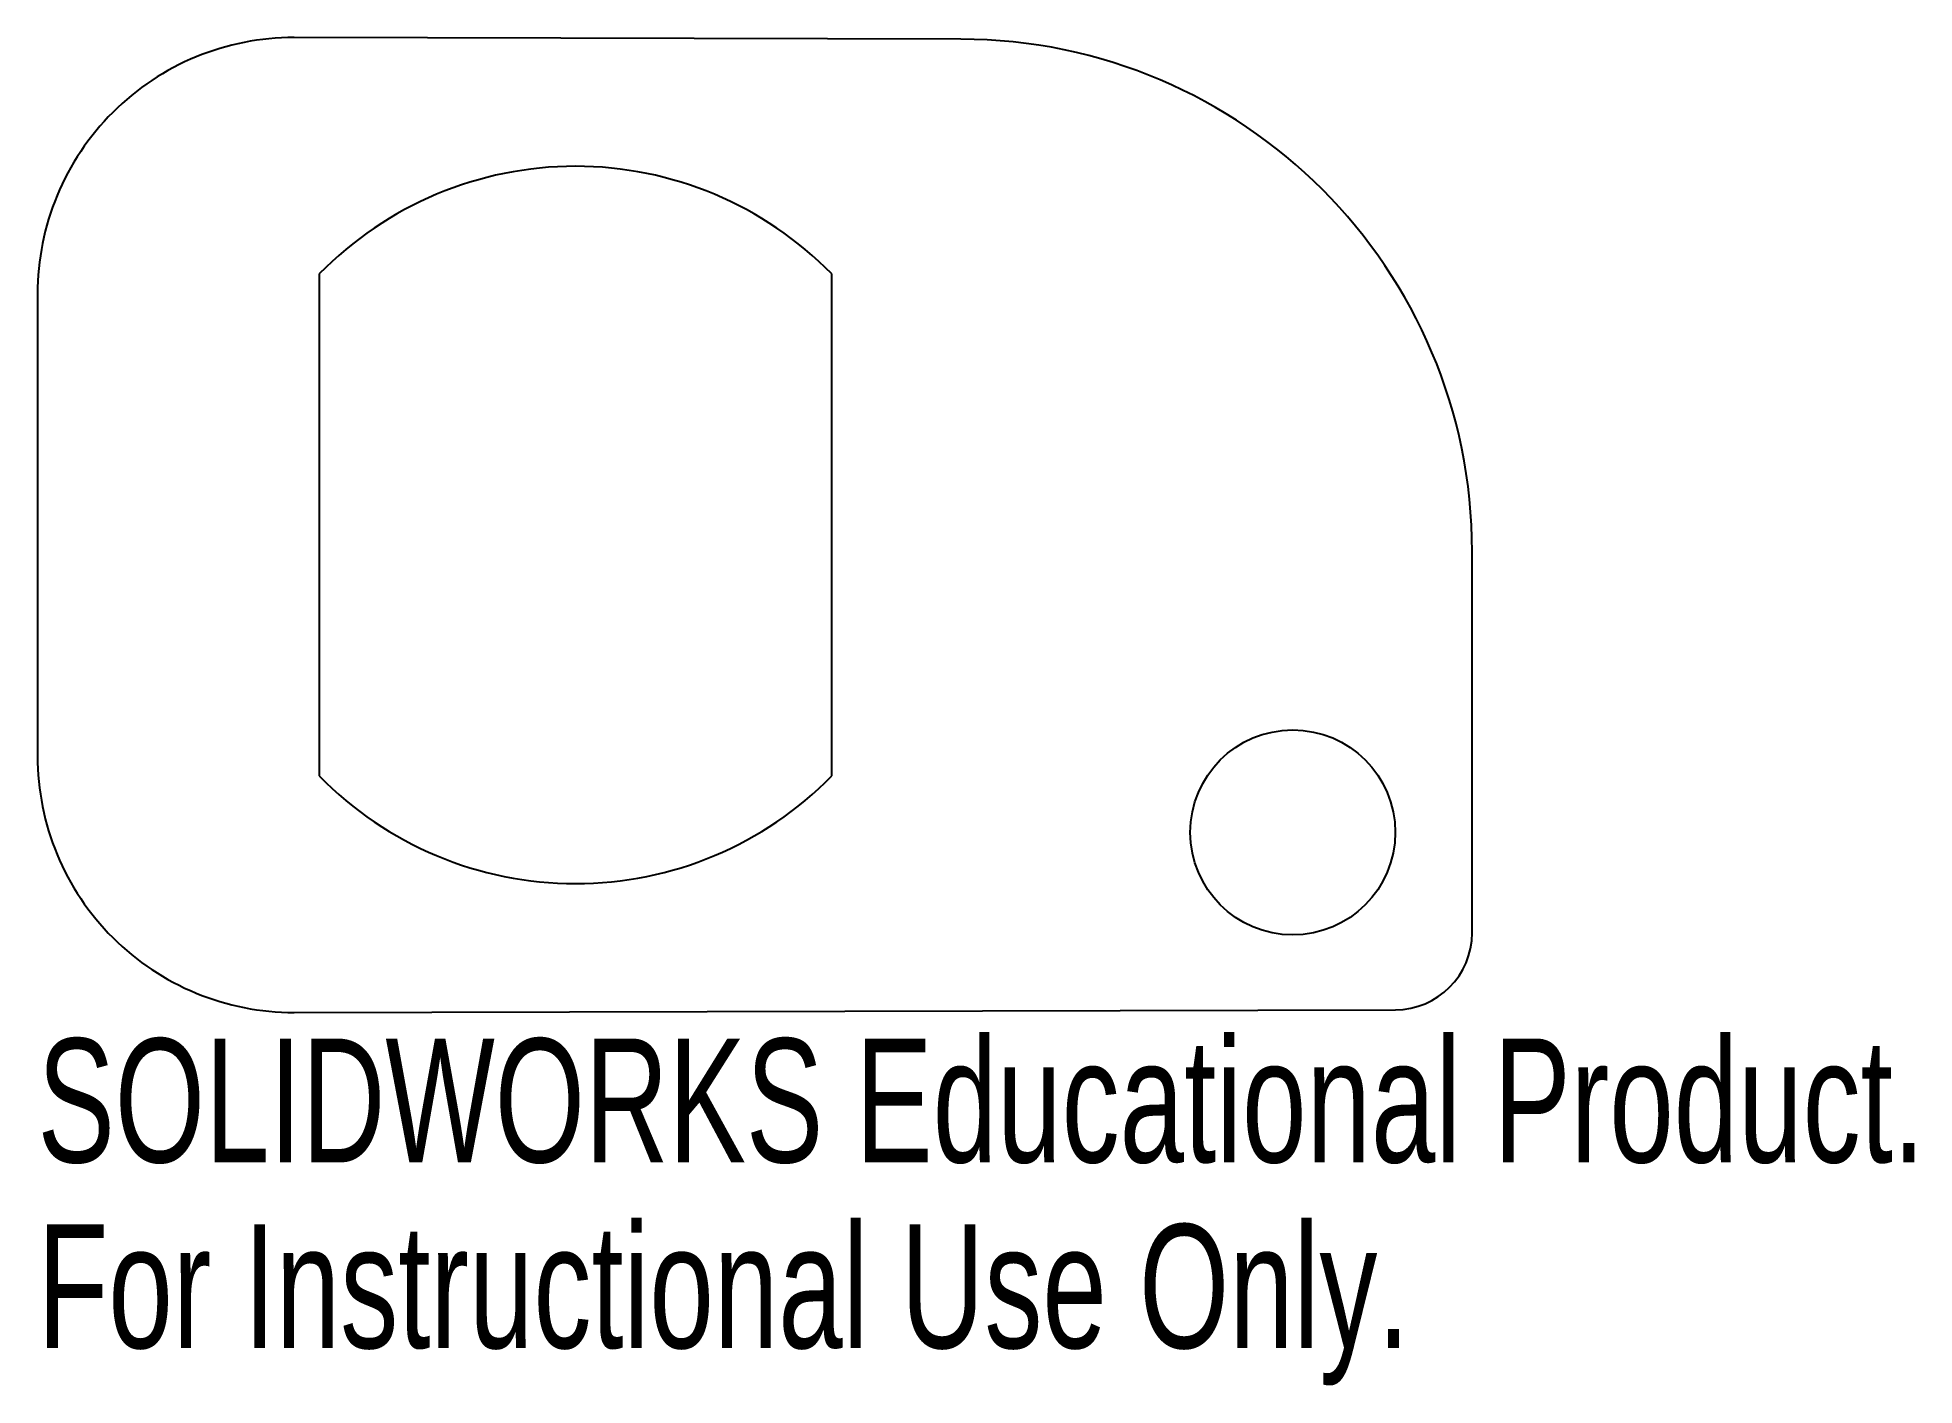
# Model space of a CAD drawing. Header units: millimetres. Extents: x -21 to 52.3, y -33.6 to 19.
import ezdxf

# ---------------------------------------------------------------- set-up
doc = ezdxf.new("R2010")
doc.units = ezdxf.units.MM
doc.styles.add('SLDTEXTSTYLE0', font='TXT', dxfattribs={"width": 0.7})

msp = doc.modelspace()

# ---------------------------------------------------------------- linework, layer by layer
at = {"color": 7, "linetype": 'Continuous', "lineweight": 25}
for p, q in [((15.048, 18.964), (-10.976, 19.026)), ((-10, 9.798), (-10, -9.798)), ((10, -9.798), (10, 9.798)), ((-21, 9.026), (-21, -9.026)), ((35, -15.924), (35, -1.036)), ((-10.976, -19.026), (32.007, -18.924))]:
    msp.add_line(p, q, dxfattribs=at)
msp.add_circle((28, -12), 4, dxfattribs=at)
for centre, radius, start, end in [((-11, 9.026), 10, 89.86373, 180), ((15, -1.036), 20, 0, 89.86373), ((0, 0), 14, 44.41531, 135.58469), ((-11, -9.026), 10, 180, 270.13627), ((0, 0), 14, 224.41531, 315.58469), ((32, -15.924), 3, 270.13627, 0)]:
    msp.add_arc(centre, radius, start, end, dxfattribs=at)

# ---------------------------------------------------------------- texts
at = {"color": 7, "linetype": 'Continuous', "char_height": 4.83362, "attachment_point": 1, "style": 'SLDTEXTSTYLE0'}
for s, insert in [('SOLIDWORKS Educational Product.', (-21, -20.046)), ('For Instructional Use Only.', (-21, -27.296))]:
    msp.add_mtext(s, dxfattribs=dict(at, insert=insert))

doc.saveas('drawing.dxf')
